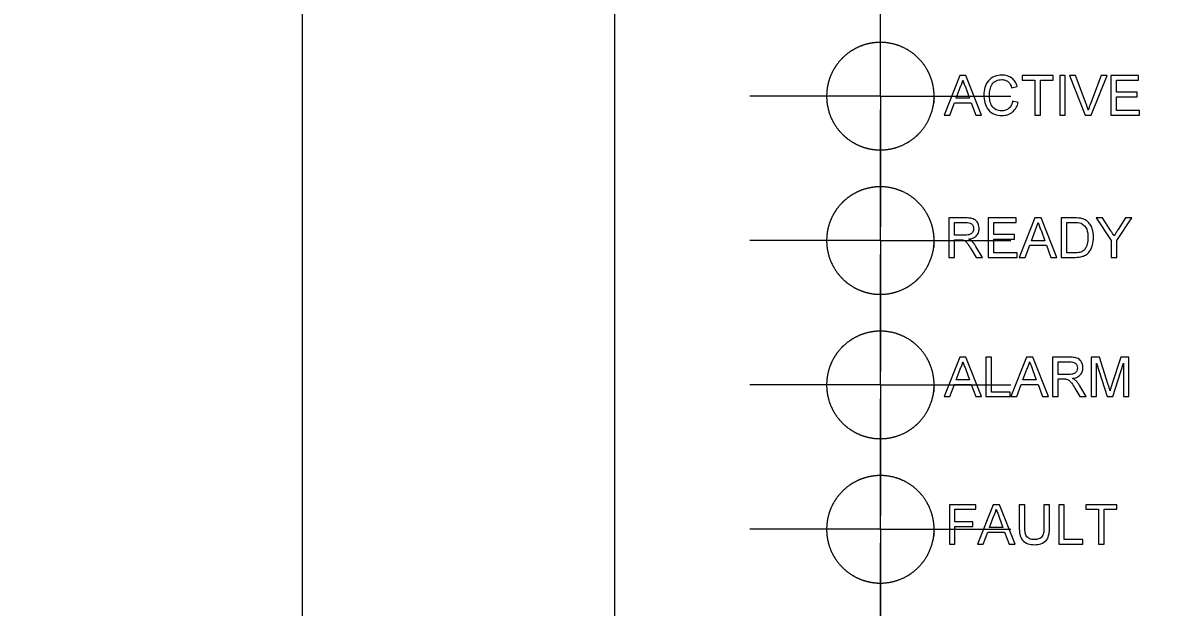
# Model space of a CAD drawing. Header units: millimetres. Extents: x -568 to 210, y 0 to 297.
# Drawn here: x 57.74 to 94.7, y 214.73 to 233.76 of the extents above; entities that cross this region are included whole.
import ezdxf

# ---------------------------------------------------------------- set-up
doc = ezdxf.new("R2010")
doc.units = ezdxf.units.MM
doc.styles.add('SLDTEXTSTYLE2', font='TXT', dxfattribs={"width": 0.605})
doc.dimstyles.new('SLDDIMSTYLE2', dxfattribs={"dimtxt": 2.568319, "dimasz": 3.5, "dimexe": 0, "dimexo": 0.0625, "dimgap": 0.64208, "dimtad": 2, "dimrnd": 1e-09, "dimzin": 12, "dimdsep": 46, "dimtxsty": 'SLDTEXTSTYLE2', "dimsah": 1, "dimcen": 0.09, "dimadec": 0, "dimazin": 0, "dimtfac": 1, "dimtofl": 0, "dimtmove": 0, "dimatfit": 3, "dimfxl": 1, "dimtolj": 1, "dimtzin": 12, "dimarcsym": 0})
doc.dimstyles.new('SLDDIMSTYLE4', dxfattribs={"dimtxt": 2.568319, "dimasz": 3.5, "dimexe": 0, "dimexo": 0.0625, "dimgap": 0.64208, "dimtad": 2, "dimrnd": 1e-09, "dimzin": 12, "dimdsep": 46, "dimtxsty": 'SLDTEXTSTYLE2', "dimblk1": 'NONE', "dimblk2": 'NONE', "dimsah": 1, "dimcen": 0.09, "dimadec": 0, "dimazin": 0, "dimtfac": 1, "dimtofl": 0, "dimtmove": 0, "dimatfit": 3, "dimldrblk": 'NONE', "dimfxl": 1, "dimtolj": 1, "dimtzin": 12, "dimarcsym": 0})

# ---------------------------------------------------------------- blocks, each defined once
blk = doc.blocks.new('*D5')
at = {"color": 7, "linetype": 'Continuous', "lineweight": 0}
for p, q in [((78.506, 255.585), (65.837, 255.585)), ((66.837, 255.585), (66.837, 101.342)), ((79.006, 101.342), (65.837, 101.342))]:
    blk.add_line(p, q, dxfattribs=at)
for points in [[(66.837, 255.585), (66.298, 252.085), (67.375, 252.085)], [(66.837, 101.342), (67.375, 104.842), (66.298, 104.842)]]:
    blk.add_solid(points, dxfattribs=at)
at = {"color": 7, "linetype": 'Continuous', "lineweight": 0, "insert": (63.426, 179.366), "char_height": 2.6458, "attachment_point": 1, "rotation": 90, "style": 'SLDTEXTSTYLE2'}
blk.add_mtext('154.24', dxfattribs=at)
blk = doc.blocks.new('SW_CENTERMARKSYMBOL_23')
at = {"color": 0, "linetype": 'Continuous', "lineweight": 0}
for p, q in [((0, 2.5), (0, 4.25)), ((0, 0), (0, 2.5)), ((-2.5, 0), (-4.25, 0)), ((0, 0), (-2.5, 0)), ((0, 0), (0, -2.5)), ((0, 0), (2.5, 0)), ((2.5, 0), (4.25, 0)), ((0, -2.5), (0, -4.25))]:
    blk.add_line(p, q, dxfattribs=at)
blk = doc.blocks.new('SW_CENTERMARKSYMBOL_24')
at = {"color": 0, "linetype": 'Continuous', "lineweight": 0}
for p, q in [((0, 2.5), (0, 4.25)), ((0, 0), (0, 2.5)), ((-2.5, 0), (-4.25, 0)), ((0, 0), (-2.5, 0)), ((0, 0), (0, -2.5)), ((0, 0), (2.5, 0)), ((2.5, 0), (4.25, 0)), ((0, -2.5), (0, -4.25))]:
    blk.add_line(p, q, dxfattribs=at)
blk = doc.blocks.new('SW_CENTERMARKSYMBOL_25')
at = {"color": 0, "linetype": 'Continuous', "lineweight": 0}
for p, q in [((0, 2.5), (0, 4.25)), ((0, 0), (0, 2.5)), ((-2.5, 0), (-4.25, 0)), ((0, 0), (-2.5, 0)), ((0, 0), (0, -2.5)), ((0, 0), (2.5, 0)), ((2.5, 0), (4.25, 0)), ((0, -2.5), (0, -4.25))]:
    blk.add_line(p, q, dxfattribs=at)
blk = doc.blocks.new('SW_CENTERMARKSYMBOL_26')
at = {"color": 0, "linetype": 'Continuous', "lineweight": 0}
for p, q in [((0, 2.5), (0, 4.25)), ((0, 0), (0, 2.5)), ((-2.5, 0), (-4.25, 0)), ((0, 0), (-2.5, 0)), ((0, 0), (0, -2.5)), ((0, 0), (2.5, 0)), ((2.5, 0), (4.25, 0)), ((0, -2.5), (0, -4.25))]:
    blk.add_line(p, q, dxfattribs=at)
blk = doc.blocks.new('SW_CENTERMARKSYMBOL_27')
at = {"color": 0, "linetype": 'Continuous', "lineweight": 0}
for p, q in [((0, 2.5), (0, 4.25)), ((0, 0), (0, 2.5)), ((-2.5, 0), (-4.25, 0)), ((0, 0), (-2.5, 0)), ((0, 0), (0, -2.5)), ((0, 0), (2.5, 0)), ((2.5, 0), (4.25, 0)), ((0, -2.5), (0, -4.25))]:
    blk.add_line(p, q, dxfattribs=at)
blk = doc.blocks.new('*D37')
at = {"color": 7, "linetype": 'Continuous', "lineweight": 0, "attachment_point": 1, "rotation": 353.1961, "style": 'SLDTEXTSTYLE2'}
for s, insert, char_height in [('R', (122.812, 157.195), 2.646), ('719.48', (125.34, 156.894), 2.6458)]:
    blk.add_mtext(s, dxfattribs=dict(at, insert=insert, char_height=char_height))
blk = doc.blocks.new('_NONE')

msp = doc.modelspace()

# ---------------------------------------------------------------- linework, layer by layer
at = {"color": 7, "linetype": 'Continuous', "lineweight": 15}
for p, q in [((77.006, 236.185), (77.006, 104.291)), ((88.238, 232.035), (87.728, 230.751)), ((88.442, 232.035), (88.238, 232.035)), ((88.952, 230.751), (88.442, 232.035)), ((90.275, 232.035), (90.275, 231.887)), ((91.279, 232.035), (90.275, 232.035)), ((90.275, 231.887), (90.686, 231.887)), ((90.686, 231.887), (90.686, 230.751)), ((90.867, 231.887), (91.279, 231.887)), ((90.867, 230.751), (90.867, 231.887)), ((91.279, 231.887), (91.279, 232.035)), ((91.674, 232.035), (91.493, 232.035)), ((91.493, 232.035), (91.493, 230.751)), ((91.674, 230.751), (91.674, 232.035)), ((91.807, 232.035), (92.325, 230.751)), ((92.003, 232.035), (91.807, 232.035)), ((92.353, 231.115), (92.003, 232.035)), ((92.843, 232.035), (92.493, 231.115)), ((92.521, 230.751), (93.039, 232.035)), ((93.039, 232.035), (92.843, 232.035)), ((93.156, 232.035), (93.156, 230.751)), ((94.061, 232.035), (93.156, 232.035)), ((93.337, 231.887), (94.061, 231.887)), ((93.337, 231.492), (93.337, 231.887)), ((94.061, 231.887), (94.061, 232.035)), ((88.121, 231.294), (88.252, 231.65)), ((88.434, 231.632), (88.559, 231.294)), ((89.929, 231.639), (90.11, 231.678)), ((94.012, 231.492), (93.337, 231.492)), ((94.012, 231.344), (94.012, 231.492)), ((87.92, 230.751), (88.066, 231.146)), ((88.066, 231.146), (88.614, 231.146)), ((88.559, 231.294), (88.121, 231.294)), ((88.614, 231.146), (88.76, 230.751)), ((90.143, 231.162), (89.962, 231.204)), ((93.337, 231.344), (94.012, 231.344)), ((93.337, 230.899), (93.337, 231.344)), ((87.728, 230.751), (87.92, 230.751)), ((88.76, 230.751), (88.952, 230.751)), ((90.686, 230.751), (90.867, 230.751)), ((91.493, 230.751), (91.674, 230.751)), ((92.325, 230.751), (92.521, 230.751)), ((93.156, 230.751), (94.094, 230.751)), ((94.094, 230.899), (93.337, 230.899)), ((94.094, 230.751), (94.094, 230.899)), ((87.884, 227.401), (87.884, 226.117)), ((88.442, 227.401), (87.884, 227.401)), ((90.074, 227.401), (89.169, 227.401)), ((89.169, 227.401), (89.169, 226.117)), ((90.074, 227.253), (90.074, 227.401)), ((90.688, 227.401), (90.178, 226.117)), ((90.892, 227.401), (90.688, 227.401)), ((91.402, 226.117), (90.892, 227.401)), ((91.539, 227.401), (91.539, 226.117)), ((91.979, 227.401), (91.539, 227.401)), ((92.891, 227.401), (92.677, 227.401)), ((92.677, 227.401), (93.171, 226.661)), ((93.14, 227.008), (92.891, 227.401)), ((93.352, 226.661), (93.846, 227.401)), ((93.632, 227.401), (93.393, 227.023)), ((93.846, 227.401), (93.632, 227.401)), ((88.066, 227.253), (88.448, 227.253)), ((88.066, 226.841), (88.066, 227.253)), ((89.35, 227.253), (90.074, 227.253)), ((89.35, 226.858), (89.35, 227.253)), ((90.571, 226.66), (90.703, 227.016)), ((90.885, 226.998), (91.009, 226.66)), ((91.721, 227.253), (91.981, 227.253)), ((91.721, 226.265), (91.721, 227.253)), ((88.41, 226.841), (88.066, 226.841)), ((88.066, 226.693), (88.251, 226.693)), ((88.066, 226.117), (88.066, 226.693)), ((90.025, 226.858), (89.35, 226.858)), ((89.35, 226.709), (90.025, 226.709)), ((89.35, 226.265), (89.35, 226.709)), ((90.025, 226.709), (90.025, 226.858)), ((91.009, 226.66), (90.571, 226.66)), ((93.171, 226.661), (93.171, 226.117)), ((93.352, 226.117), (93.352, 226.661)), ((88.61, 226.388), (88.77, 226.117)), ((88.978, 226.117), (88.767, 226.471)), ((90.107, 226.265), (89.35, 226.265)), ((90.107, 226.117), (90.107, 226.265)), ((90.37, 226.117), (90.517, 226.512)), ((90.517, 226.512), (91.064, 226.512)), ((91.064, 226.512), (91.21, 226.117)), ((91.985, 226.265), (91.721, 226.265)), ((87.884, 226.117), (88.066, 226.117)), ((88.77, 226.117), (88.978, 226.117)), ((89.169, 226.117), (90.107, 226.117)), ((90.178, 226.117), (90.37, 226.117)), ((91.21, 226.117), (91.402, 226.117)), ((91.539, 226.117), (91.999, 226.117)), ((93.171, 226.117), (93.352, 226.117)), ((88.238, 222.868), (87.728, 221.584)), ((88.442, 222.868), (88.238, 222.868)), ((88.952, 221.584), (88.442, 222.868)), ((89.27, 222.868), (89.089, 222.868)), ((89.089, 222.868), (89.089, 221.584)), ((89.27, 221.732), (89.27, 222.868)), ((90.411, 222.868), (89.901, 221.584)), ((90.615, 222.868), (90.411, 222.868)), ((91.125, 221.584), (90.615, 222.868)), ((91.262, 222.868), (91.262, 221.584)), ((91.82, 222.868), (91.262, 222.868)), ((91.443, 222.72), (91.826, 222.72)), ((91.443, 222.308), (91.443, 222.72)), ((92.514, 222.868), (92.514, 221.584)), ((92.786, 222.868), (92.514, 222.868)), ((92.695, 222.67), (93.035, 221.584)), ((92.695, 221.584), (92.695, 222.67)), ((93.073, 221.967), (92.786, 222.868)), ((93.478, 222.868), (93.194, 221.982)), ((93.225, 221.584), (93.567, 222.67)), ((93.748, 222.868), (93.478, 222.868)), ((93.567, 222.67), (93.567, 221.584)), ((93.748, 221.584), (93.748, 222.868)), ((88.121, 222.127), (88.252, 222.482)), ((88.434, 222.464), (88.559, 222.127)), ((90.294, 222.127), (90.426, 222.482)), ((90.608, 222.464), (90.732, 222.127)), ((91.787, 222.308), (91.443, 222.308)), ((91.443, 222.16), (91.629, 222.16)), ((91.443, 221.584), (91.443, 222.16)), ((87.92, 221.584), (88.066, 221.979)), ((88.066, 221.979), (88.614, 221.979)), ((88.559, 222.127), (88.121, 222.127)), ((88.614, 221.979), (88.76, 221.584)), ((90.093, 221.584), (90.24, 221.979)), ((90.24, 221.979), (90.787, 221.979)), ((90.732, 222.127), (90.294, 222.127)), ((90.787, 221.979), (90.933, 221.584)), ((91.988, 221.855), (92.148, 221.584)), ((92.355, 221.584), (92.145, 221.938)), ((87.728, 221.584), (87.92, 221.584)), ((88.76, 221.584), (88.952, 221.584)), ((89.089, 221.584), (89.879, 221.584)), ((89.879, 221.732), (89.27, 221.732)), ((89.879, 221.584), (89.879, 221.732)), ((89.901, 221.584), (90.093, 221.584)), ((90.933, 221.584), (91.125, 221.584)), ((91.262, 221.584), (91.443, 221.584)), ((92.148, 221.584), (92.355, 221.584)), ((92.514, 221.584), (92.695, 221.584)), ((93.035, 221.584), (93.225, 221.584)), ((93.567, 221.584), (93.748, 221.584)), ((88.76, 218.065), (87.904, 218.065)), ((87.904, 218.065), (87.904, 216.781)), ((88.085, 217.917), (88.76, 217.917)), ((88.085, 217.505), (88.085, 217.917)), ((88.76, 217.917), (88.76, 218.065)), ((89.325, 218.065), (88.815, 216.781)), ((89.529, 218.065), (89.325, 218.065)), ((90.039, 216.781), (89.529, 218.065)), ((90.176, 218.065), (90.176, 217.326)), ((90.357, 218.065), (90.176, 218.065)), ((90.357, 217.335), (90.357, 218.065)), ((91.164, 218.065), (90.982, 218.065)), ((90.982, 218.065), (90.982, 217.335)), ((91.164, 217.326), (91.164, 218.065)), ((91.46, 218.065), (91.46, 216.781)), ((91.641, 218.065), (91.46, 218.065)), ((91.641, 216.929), (91.641, 218.065)), ((92.349, 218.065), (92.349, 217.917)), ((93.353, 218.065), (92.349, 218.065)), ((92.349, 217.917), (92.761, 217.917)), ((92.761, 217.917), (92.761, 216.781)), ((92.942, 217.917), (93.353, 217.917)), ((92.942, 216.781), (92.942, 217.917)), ((93.353, 217.917), (93.353, 218.065)), ((88.661, 217.505), (88.085, 217.505)), ((88.085, 217.357), (88.661, 217.357)), ((88.085, 216.781), (88.085, 217.357)), ((88.661, 217.357), (88.661, 217.505)), ((89.208, 217.324), (89.339, 217.68)), ((89.521, 217.662), (89.646, 217.324)), ((89.007, 216.781), (89.153, 217.176)), ((89.153, 217.176), (89.7, 217.176)), ((89.646, 217.324), (89.208, 217.324)), ((89.7, 217.176), (89.847, 216.781)), ((87.904, 216.781), (88.085, 216.781)), ((88.815, 216.781), (89.007, 216.781)), ((89.847, 216.781), (90.039, 216.781)), ((91.46, 216.781), (92.25, 216.781)), ((92.25, 216.929), (91.641, 216.929)), ((92.25, 216.781), (92.25, 216.929)), ((92.761, 216.781), (92.942, 216.781))]:
    msp.add_line(p, q, dxfattribs=at)
for points, knots in [([(87.406, 231.133), (87.406, 231.48), (87.394, 231.594), (87.35, 231.818), (87.316, 231.929), (87.228, 232.141), (87.175, 232.241), (87.048, 232.431), (86.974, 232.521), (86.731, 232.764), (86.536, 232.894), (86.115, 233.069), (85.885, 233.115), (85.542, 233.115), (85.427, 233.103), (85.202, 233.059), (85.093, 233.026), (84.881, 232.938), (84.779, 232.883), (84.589, 232.757), (84.501, 232.684), (84.337, 232.521), (84.265, 232.433), (84.138, 232.243), (84.083, 232.141), (83.995, 231.929), (83.962, 231.82), (83.917, 231.595), (83.906, 231.479), (83.906, 231.137), (83.951, 230.907), (84.126, 230.485), (84.256, 230.29), (84.498, 230.048), (84.588, 229.974), (84.778, 229.846), (84.878, 229.793), (85.09, 229.705), (85.201, 229.671), (85.425, 229.626), (85.538, 229.615), (85.885, 229.614), (86.112, 229.66), (86.43, 229.791), (86.531, 229.845), (86.721, 229.972), (86.811, 230.046), (87.054, 230.288), (87.184, 230.483), (87.359, 230.904), (87.406, 231.133), (87.406, 231.48)], [-0.0625, -0.0625, 0, 0, 0.03125, 0.03125, 0.0625, 0.0625, 0.09375, 0.09375, 0.125, 0.125, 0.1875, 0.1875, 0.25, 0.25, 0.28125, 0.28125, 0.3125, 0.3125, 0.34375, 0.34375, 0.375, 0.375, 0.40625, 0.40625, 0.4375, 0.4375, 0.46875, 0.46875, 0.5, 0.5, 0.5625, 0.5625, 0.625, 0.625, 0.65625, 0.65625, 0.6875, 0.6875, 0.71875, 0.71875, 0.75, 0.75, 0.8125, 0.8125, 0.84375, 0.84375, 0.875, 0.875, 0.9375, 0.9375, 1, 1, 1.03125, 1.03125]), ([(88.252, 231.65), (88.262, 231.669), (88.271, 231.688), (88.28, 231.707), (88.289, 231.726), (88.297, 231.746), (88.304, 231.766), (88.319, 231.805), (88.33, 231.846), (88.34, 231.887)], [0, 0, 0, 0, 0.0000634621, 0.0000634621, 0.0000634621, 0.000126978, 0.000126978, 0.000126978, 0.0002537667, 0.0002537667, 0.0002537667, 0.0002537667]), ([(88.34, 231.887), (88.348, 231.866), (88.356, 231.844), (88.364, 231.823), (88.372, 231.802), (88.379, 231.781), (88.387, 231.759), (88.403, 231.717), (88.419, 231.674), (88.434, 231.632)], [0, 0, 0, 0, 0.0000680315, 0.0000680315, 0.0000680315, 0.0001360591, 0.0001360591, 0.0001360591, 0.0002720901, 0.0002720901, 0.0002720901, 0.0002720901]), ([(89.615, 232.052), (89.532, 232.05), (89.452, 232.037), (89.298, 231.974), (89.228, 231.926), (89.12, 231.801), (89.081, 231.726), (89.033, 231.569), (89.025, 231.485), (89.023, 231.403)], [0, 0, 0, 0, 0.25, 0.25, 0.5, 0.5, 0.75, 0.75, 1, 1, 1, 1]), ([(89.204, 231.403), (89.206, 231.464), (89.211, 231.524), (89.238, 231.642), (89.258, 231.7), (89.328, 231.801), (89.375, 231.841), (89.484, 231.893), (89.545, 231.903), (89.606, 231.903)], [0, 0, 0, 0, 0.25, 0.25, 0.5, 0.5, 0.75, 0.75, 1, 1, 1, 1]), ([(89.606, 231.903), (89.644, 231.903), (89.681, 231.899), (89.753, 231.876), (89.787, 231.858), (89.873, 231.783), (89.906, 231.712), (89.929, 231.639)], [0, 0, 0, 0, 0.25, 0.25, 0.5, 0.5, 1, 1, 1, 1]), ([(90.11, 231.678), (90.094, 231.732), (90.073, 231.784), (90.014, 231.878), (89.975, 231.92), (89.886, 231.988), (89.835, 232.013), (89.728, 232.045), (89.671, 232.051), (89.615, 232.052)], [0, 0, 0, 0, 0.25, 0.25, 0.5, 0.5, 0.75, 0.75, 1, 1, 1, 1]), ([(89.023, 231.403), (89.024, 231.318), (89.034, 231.234), (89.081, 231.072), (89.116, 230.993), (89.221, 230.859), (89.29, 230.806), (89.448, 230.745), (89.534, 230.736), (89.619, 230.735)], [0, 0, 0, 0, 0.25, 0.25, 0.5, 0.5, 0.75, 0.75, 1, 1, 1, 1]), ([(89.602, 230.883), (89.54, 230.884), (89.479, 230.897), (89.369, 230.952), (89.321, 230.994), (89.255, 231.098), (89.235, 231.158), (89.21, 231.279), (89.206, 231.341), (89.204, 231.403)], [0, 0, 0, 0, 0.25, 0.25, 0.5, 0.5, 0.75, 0.75, 1, 1, 1, 1]), ([(89.962, 231.204), (89.952, 231.161), (89.939, 231.119), (89.902, 231.04), (89.876, 231.003), (89.812, 230.943), (89.774, 230.92), (89.69, 230.889), (89.646, 230.884), (89.602, 230.883)], [0, 0, 0, 0, 0.25, 0.25, 0.5, 0.5, 0.75, 0.75, 1, 1, 1, 1]), ([(89.619, 230.735), (89.68, 230.736), (89.741, 230.742), (89.858, 230.78), (89.913, 230.81), (90.008, 230.889), (90.047, 230.938), (90.107, 231.045), (90.127, 231.103), (90.143, 231.162)], [0, 0, 0, 0, 0.25, 0.25, 0.5, 0.5, 0.75, 0.75, 1, 1, 1, 1]), ([(92.423, 230.907), (92.418, 230.925), (92.413, 230.942), (92.407, 230.96), (92.402, 230.977), (92.396, 230.995), (92.39, 231.012), (92.378, 231.046), (92.365, 231.081), (92.353, 231.115)], [0, 0, 0, 0, 0.0000547703, 0.0000547703, 0.0000547703, 0.0001095465, 0.0001095465, 0.0001095465, 0.0002190706, 0.0002190706, 0.0002190706, 0.0002190706]), ([(92.493, 231.115), (92.486, 231.098), (92.48, 231.081), (92.474, 231.063), (92.468, 231.046), (92.462, 231.029), (92.456, 231.012), (92.444, 230.977), (92.434, 230.942), (92.423, 230.907)], [0, 0, 0, 0, 0.000054714, 0.000054714, 0.000054714, 0.000109433, 0.000109433, 0.000109433, 0.000218824, 0.000218824, 0.000218824, 0.000218824]), ([(87.406, 226.433), (87.406, 226.78), (87.394, 226.894), (87.35, 227.118), (87.316, 227.229), (87.228, 227.441), (87.175, 227.541), (87.048, 227.731), (86.974, 227.821), (86.732, 228.064), (86.536, 228.194), (86.115, 228.369), (85.885, 228.415), (85.542, 228.415), (85.426, 228.403), (85.202, 228.359), (85.093, 228.326), (84.881, 228.238), (84.779, 228.183), (84.589, 228.057), (84.5, 227.984), (84.337, 227.821), (84.264, 227.732), (84.138, 227.543), (84.083, 227.441), (83.995, 227.229), (83.962, 227.12), (83.917, 226.895), (83.906, 226.779), (83.906, 226.437), (83.951, 226.207), (84.126, 225.785), (84.256, 225.59), (84.498, 225.348), (84.587, 225.274), (84.778, 225.146), (84.878, 225.093), (85.09, 225.005), (85.201, 224.971), (85.425, 224.926), (85.538, 224.915), (85.885, 224.914), (86.112, 224.96), (86.43, 225.091), (86.531, 225.145), (86.721, 225.272), (86.811, 225.346), (87.054, 225.588), (87.184, 225.783), (87.359, 226.204), (87.406, 226.433), (87.406, 226.78)], [-0.0625, -0.0625, 0, 0, 0.03125, 0.03125, 0.0625, 0.0625, 0.09375, 0.09375, 0.125, 0.125, 0.1875, 0.1875, 0.25, 0.25, 0.28125, 0.28125, 0.3125, 0.3125, 0.34375, 0.34375, 0.375, 0.375, 0.40625, 0.40625, 0.4375, 0.4375, 0.46875, 0.46875, 0.5, 0.5, 0.5625, 0.5625, 0.625, 0.625, 0.65625, 0.65625, 0.6875, 0.6875, 0.71875, 0.71875, 0.75, 0.75, 0.8125, 0.8125, 0.84375, 0.84375, 0.875, 0.875, 0.9375, 0.9375, 1, 1, 1.03125, 1.03125]), ([(88.872, 227.055), (88.871, 227.108), (88.862, 227.16), (88.82, 227.257), (88.788, 227.302), (88.704, 227.365), (88.651, 227.381), (88.547, 227.399), (88.495, 227.4), (88.442, 227.401)], [0, 0, 0, 0, 0.25, 0.25, 0.5, 0.5, 0.75, 0.75, 1, 1, 1, 1]), ([(92.205, 227.382), (92.187, 227.386), (92.168, 227.39), (92.149, 227.392), (92.13, 227.395), (92.111, 227.396), (92.092, 227.398), (92.054, 227.4), (92.016, 227.401), (91.979, 227.401)], [0, 0, 0, 0, 0.000057111, 0.000057111, 0.000057111, 0.0001141291, 0.0001141291, 0.0001141291, 0.0002279066, 0.0002279066, 0.0002279066, 0.0002279066]), ([(92.392, 227.291), (92.365, 227.312), (92.336, 227.333), (92.273, 227.363), (92.239, 227.373), (92.205, 227.382)], [0, 0, 0, 0, 0.5, 0.5, 1, 1, 1, 1]), ([(88.691, 227.051), (88.69, 227.017), (88.684, 226.984), (88.655, 226.923), (88.633, 226.897), (88.576, 226.861), (88.543, 226.852), (88.476, 226.843), (88.443, 226.842), (88.41, 226.841)], [0, 0, 0, 0, 0.25, 0.25, 0.5, 0.5, 0.75, 0.75, 1, 1, 1, 1]), ([(88.448, 227.253), (88.508, 227.252), (88.571, 227.245), (88.643, 227.19), (88.661, 227.165), (88.686, 227.111), (88.69, 227.081), (88.691, 227.051)], [0, 0, 0, 0, 0.5, 0.5, 0.75, 0.75, 1, 1, 1, 1]), ([(88.532, 226.709), (88.576, 226.717), (88.619, 226.725), (88.701, 226.758), (88.742, 226.781), (88.806, 226.843), (88.832, 226.881), (88.865, 226.964), (88.871, 227.009), (88.872, 227.055)], [0, 0, 0, 0, 0.25, 0.25, 0.5, 0.5, 0.75, 0.75, 1, 1, 1, 1]), ([(90.703, 227.016), (90.712, 227.034), (90.722, 227.053), (90.73, 227.073), (90.739, 227.092), (90.747, 227.112), (90.754, 227.131), (90.769, 227.171), (90.78, 227.212), (90.79, 227.253)], [0, 0, 0, 0, 0.0000634621, 0.0000634621, 0.0000634621, 0.000126978, 0.000126978, 0.000126978, 0.0002537801, 0.0002537801, 0.0002537801, 0.0002537801]), ([(90.79, 227.253), (90.798, 227.231), (90.806, 227.21), (90.814, 227.189), (90.822, 227.168), (90.83, 227.146), (90.837, 227.125), (90.853, 227.083), (90.869, 227.04), (90.885, 226.998)], [0, 0, 0, 0, 0.0000680315, 0.0000680315, 0.0000680315, 0.0001360591, 0.0001360591, 0.0001360591, 0.0002721045, 0.0002721045, 0.0002721045, 0.0002721045]), ([(92.193, 227.226), (92.276, 227.19), (92.338, 227.116), (92.405, 226.95), (92.411, 226.858), (92.412, 226.769)], [0, 0, 0, 0, 0.5, 0.5, 1, 1, 1, 1]), ([(92.593, 226.766), (92.592, 226.863), (92.581, 226.961), (92.535, 227.096), (92.514, 227.141), (92.461, 227.223), (92.429, 227.258), (92.392, 227.291)], [0, 0, 0, 0, 0.5, 0.5, 0.75, 0.75, 1, 1, 1, 1]), ([(93.262, 226.817), (93.242, 226.849), (93.222, 226.881), (93.201, 226.913), (93.191, 226.929), (93.181, 226.945), (93.171, 226.961), (93.161, 226.976), (93.151, 226.992), (93.14, 227.008)], [0, 0, 0, 0, 0.0001132251, 0.0001132251, 0.0001132251, 0.000169838, 0.000169838, 0.000169838, 0.0002264509, 0.0002264509, 0.0002264509, 0.0002264509]), ([(93.393, 227.023), (93.371, 226.989), (93.349, 226.954), (93.327, 226.92), (93.316, 226.903), (93.306, 226.886), (93.295, 226.869), (93.284, 226.851), (93.273, 226.834), (93.262, 226.817)], [0, 0, 0, 0, 0.0001218969, 0.0001218969, 0.0001218969, 0.0001828456, 0.0001828456, 0.0001828456, 0.0002437946, 0.0002437946, 0.0002437946, 0.0002437946]), ([(88.251, 226.693), (88.259, 226.693), (88.266, 226.693), (88.273, 226.693), (88.281, 226.693), (88.288, 226.692), (88.296, 226.692), (88.311, 226.691), (88.326, 226.69), (88.34, 226.687)], [0, 0, 0, 0, 0.00002242502, 0.00002242502, 0.00002242502, 0.00004485882, 0.00004485882, 0.00004485882, 0.00008961254, 0.00008961254, 0.00008961254, 0.00008961254]), ([(88.34, 226.687), (88.373, 226.677), (88.404, 226.662), (88.458, 226.617), (88.478, 226.589), (88.539, 226.506), (88.574, 226.447), (88.61, 226.388)], [0, 0, 0, 0, 0.25, 0.25, 0.5, 0.5, 1, 1, 1, 1]), ([(88.632, 226.646), (88.624, 226.653), (88.616, 226.659), (88.608, 226.665), (88.601, 226.671), (88.592, 226.676), (88.584, 226.681), (88.567, 226.692), (88.549, 226.701), (88.532, 226.709)], [0, 0, 0, 0, 0.0000297032, 0.0000297032, 0.0000297032, 0.0000594422, 0.0000594422, 0.0000594422, 0.0001185907, 0.0001185907, 0.0001185907, 0.0001185907]), ([(88.767, 226.471), (88.757, 226.487), (88.748, 226.503), (88.738, 226.518), (88.727, 226.534), (88.717, 226.549), (88.705, 226.564), (88.683, 226.593), (88.658, 226.62), (88.632, 226.646)], [0, 0, 0, 0, 0.0000555663, 0.0000555663, 0.0000555663, 0.0001111879, 0.0001111879, 0.0001111879, 0.0002221809, 0.0002221809, 0.0002221809, 0.0002221809]), ([(91.999, 226.117), (92.083, 226.118), (92.167, 226.125), (92.287, 226.164), (92.326, 226.181), (92.395, 226.23), (92.425, 226.26), (92.505, 226.358), (92.539, 226.436), (92.585, 226.599), (92.592, 226.682), (92.593, 226.766)], [0, 0, 0, 0, 0.25, 0.25, 0.375, 0.375, 0.5, 0.5, 0.75, 0.75, 1, 1, 1, 1]), ([(92.412, 226.769), (92.411, 226.695), (92.407, 226.621), (92.379, 226.514), (92.367, 226.479), (92.334, 226.414), (92.313, 226.383), (92.289, 226.356)], [0, 0, 0, 0, 0.5, 0.5, 0.75, 0.75, 1, 1, 1, 1]), ([(92.289, 226.356), (92.249, 226.318), (92.199, 226.292), (92.094, 226.268), (92.04, 226.266), (91.985, 226.265)], [0, 0, 0, 0, 0.5, 0.5, 1, 1, 1, 1]), ([(87.406, 221.733), (87.406, 222.08), (87.394, 222.194), (87.35, 222.418), (87.316, 222.529), (87.228, 222.741), (87.175, 222.841), (87.048, 223.031), (86.974, 223.121), (86.732, 223.364), (86.536, 223.494), (86.115, 223.669), (85.885, 223.715), (85.542, 223.715), (85.426, 223.703), (85.202, 223.659), (85.093, 223.626), (84.881, 223.538), (84.779, 223.483), (84.589, 223.357), (84.5, 223.284), (84.337, 223.121), (84.264, 223.032), (84.138, 222.843), (84.083, 222.741), (83.995, 222.529), (83.962, 222.42), (83.917, 222.195), (83.906, 222.079), (83.906, 221.737), (83.951, 221.507), (84.125, 221.085), (84.256, 220.89), (84.498, 220.648), (84.587, 220.574), (84.778, 220.446), (84.878, 220.393), (85.09, 220.305), (85.201, 220.271), (85.425, 220.226), (85.538, 220.215), (85.885, 220.214), (86.112, 220.26), (86.43, 220.391), (86.531, 220.445), (86.721, 220.572), (86.811, 220.646), (87.054, 220.888), (87.184, 221.083), (87.359, 221.504), (87.406, 221.733), (87.406, 222.08)], [-0.0625, -0.0625, 0, 0, 0.03125, 0.03125, 0.0625, 0.0625, 0.09375, 0.09375, 0.125, 0.125, 0.1875, 0.1875, 0.25, 0.25, 0.28125, 0.28125, 0.3125, 0.3125, 0.34375, 0.34375, 0.375, 0.375, 0.40625, 0.40625, 0.4375, 0.4375, 0.46875, 0.46875, 0.5, 0.5, 0.5625, 0.5625, 0.625, 0.625, 0.65625, 0.65625, 0.6875, 0.6875, 0.71875, 0.71875, 0.75, 0.75, 0.8125, 0.8125, 0.84375, 0.84375, 0.875, 0.875, 0.9375, 0.9375, 1, 1, 1.03125, 1.03125]), ([(88.252, 222.482), (88.262, 222.501), (88.271, 222.52), (88.28, 222.539), (88.289, 222.559), (88.297, 222.578), (88.304, 222.598), (88.319, 222.638), (88.33, 222.679), (88.34, 222.72)], [0, 0, 0, 0, 0.0000634621, 0.0000634621, 0.0000634621, 0.000126978, 0.000126978, 0.000126978, 0.0002538021, 0.0002538021, 0.0002538021, 0.0002538021]), ([(88.34, 222.72), (88.348, 222.698), (88.356, 222.677), (88.364, 222.656), (88.372, 222.635), (88.379, 222.613), (88.387, 222.592), (88.395, 222.571), (88.403, 222.549), (88.411, 222.528), (88.419, 222.507), (88.427, 222.486), (88.434, 222.464)], [0, 0, 0, 0, 0.0000680338, 0.0000680338, 0.0000680338, 0.0001360637, 0.0001360637, 0.0001360637, 0.000204096, 0.000204096, 0.000204096, 0.0002721283, 0.0002721283, 0.0002721283, 0.0002721283]), ([(90.426, 222.482), (90.435, 222.501), (90.445, 222.52), (90.453, 222.539), (90.462, 222.559), (90.47, 222.578), (90.477, 222.598), (90.492, 222.638), (90.503, 222.679), (90.513, 222.72)], [0, 0, 0, 0, 0.0000634621, 0.0000634621, 0.0000634621, 0.000126978, 0.000126978, 0.000126978, 0.0002538021, 0.0002538021, 0.0002538021, 0.0002538021]), ([(90.513, 222.72), (90.521, 222.698), (90.529, 222.677), (90.537, 222.656), (90.545, 222.635), (90.552, 222.613), (90.56, 222.592), (90.568, 222.571), (90.576, 222.549), (90.584, 222.528), (90.592, 222.507), (90.6, 222.486), (90.608, 222.464)], [0, 0, 0, 0, 0.0000680338, 0.0000680338, 0.0000680338, 0.0001360637, 0.0001360637, 0.0001360637, 0.000204096, 0.000204096, 0.000204096, 0.0002721283, 0.0002721283, 0.0002721283, 0.0002721283]), ([(92.25, 222.521), (92.249, 222.574), (92.24, 222.627), (92.198, 222.724), (92.166, 222.769), (92.082, 222.832), (92.029, 222.848), (91.925, 222.866), (91.872, 222.867), (91.82, 222.868)], [0, 0, 0, 0, 0.25, 0.25, 0.5, 0.5, 0.75, 0.75, 1, 1, 1, 1]), ([(91.826, 222.72), (91.886, 222.719), (91.949, 222.712), (92.02, 222.657), (92.039, 222.632), (92.064, 222.578), (92.068, 222.548), (92.069, 222.518)], [0, 0, 0, 0, 0.5, 0.5, 0.75, 0.75, 1, 1, 1, 1]), ([(91.629, 222.16), (91.636, 222.16), (91.644, 222.16), (91.651, 222.16), (91.659, 222.16), (91.666, 222.159), (91.674, 222.159), (91.689, 222.158), (91.704, 222.157), (91.718, 222.154)], [0, 0, 0, 0, 0.00002242502, 0.00002242502, 0.00002242502, 0.00004485882, 0.00004485882, 0.00004485882, 0.00008961261, 0.00008961261, 0.00008961261, 0.00008961261]), ([(92.069, 222.518), (92.068, 222.484), (92.062, 222.451), (92.033, 222.39), (92.011, 222.363), (91.954, 222.328), (91.921, 222.319), (91.854, 222.31), (91.821, 222.308), (91.787, 222.308)], [0, 0, 0, 0, 0.25, 0.25, 0.5, 0.5, 0.75, 0.75, 1, 1, 1, 1]), ([(91.91, 222.176), (91.954, 222.184), (91.997, 222.192), (92.079, 222.225), (92.12, 222.248), (92.184, 222.309), (92.21, 222.348), (92.243, 222.431), (92.249, 222.476), (92.25, 222.521)], [0, 0, 0, 0, 0.25, 0.25, 0.5, 0.5, 0.75, 0.75, 1, 1, 1, 1]), ([(92.009, 222.113), (92.002, 222.119), (91.994, 222.126), (91.986, 222.132), (91.978, 222.138), (91.97, 222.143), (91.962, 222.148), (91.945, 222.158), (91.927, 222.167), (91.91, 222.176)], [0, 0, 0, 0, 0.0000297032, 0.0000297032, 0.0000297032, 0.0000594422, 0.0000594422, 0.0000594422, 0.0001185942, 0.0001185942, 0.0001185942, 0.0001185942]), ([(91.718, 222.154), (91.751, 222.143), (91.782, 222.129), (91.835, 222.084), (91.856, 222.056), (91.917, 221.973), (91.952, 221.914), (91.988, 221.855)], [0, 0, 0, 0, 0.25, 0.25, 0.5, 0.5, 1, 1, 1, 1]), ([(92.145, 221.938), (92.135, 221.954), (92.126, 221.97), (92.115, 221.985), (92.105, 222.001), (92.095, 222.016), (92.083, 222.031), (92.061, 222.06), (92.036, 222.087), (92.009, 222.113)], [0, 0, 0, 0, 0.0000555663, 0.0000555663, 0.0000555663, 0.0001111879, 0.0001111879, 0.0001111879, 0.0002221953, 0.0002221953, 0.0002221953, 0.0002221953]), ([(93.131, 221.778), (93.122, 221.81), (93.112, 221.841), (93.102, 221.872), (93.098, 221.888), (93.093, 221.904), (93.088, 221.92), (93.083, 221.935), (93.078, 221.951), (93.073, 221.967)], [0, 0, 0, 0, 0.0000986329, 0.0000986329, 0.0000986329, 0.0001479571, 0.0001479571, 0.0001479571, 0.0001972815, 0.0001972815, 0.0001972815, 0.0001972815]), ([(93.194, 221.982), (93.183, 221.948), (93.173, 221.914), (93.162, 221.88), (93.157, 221.863), (93.151, 221.846), (93.146, 221.829), (93.141, 221.812), (93.136, 221.795), (93.131, 221.778)], [0, 0, 0, 0, 0.0001067726, 0.0001067726, 0.0001067726, 0.00016016, 0.00016016, 0.00016016, 0.0002135454, 0.0002135454, 0.0002135454, 0.0002135454]), ([(87.406, 217.033), (87.406, 217.38), (87.394, 217.494), (87.35, 217.718), (87.316, 217.829), (87.228, 218.041), (87.175, 218.141), (87.048, 218.331), (86.974, 218.421), (86.732, 218.664), (86.536, 218.794), (86.115, 218.969), (85.885, 219.015), (85.542, 219.015), (85.426, 219.003), (85.202, 218.959), (85.093, 218.926), (84.881, 218.838), (84.778, 218.783), (84.589, 218.657), (84.5, 218.584), (84.337, 218.421), (84.264, 218.332), (84.138, 218.143), (84.083, 218.041), (83.995, 217.829), (83.962, 217.72), (83.917, 217.495), (83.906, 217.379), (83.906, 217.037), (83.951, 216.807), (84.125, 216.385), (84.256, 216.19), (84.498, 215.948), (84.587, 215.874), (84.778, 215.746), (84.878, 215.693), (85.09, 215.605), (85.201, 215.571), (85.425, 215.526), (85.538, 215.515), (85.885, 215.514), (86.112, 215.56), (86.43, 215.691), (86.531, 215.745), (86.721, 215.872), (86.811, 215.946), (87.054, 216.188), (87.184, 216.383), (87.359, 216.804), (87.406, 217.033), (87.406, 217.38)], [-0.0625, -0.0625, 0, 0, 0.03125, 0.03125, 0.0625, 0.0625, 0.09375, 0.09375, 0.125, 0.125, 0.1875, 0.1875, 0.25, 0.25, 0.28125, 0.28125, 0.3125, 0.3125, 0.34375, 0.34375, 0.375, 0.375, 0.40625, 0.40625, 0.4375, 0.4375, 0.46875, 0.46875, 0.5, 0.5, 0.5625, 0.5625, 0.625, 0.625, 0.65625, 0.65625, 0.6875, 0.6875, 0.71875, 0.71875, 0.75, 0.75, 0.8125, 0.8125, 0.84375, 0.84375, 0.875, 0.875, 0.9375, 0.9375, 1, 1, 1.03125, 1.03125]), ([(89.339, 217.68), (89.348, 217.699), (89.358, 217.718), (89.367, 217.737), (89.375, 217.756), (89.383, 217.776), (89.391, 217.796), (89.405, 217.835), (89.417, 217.876), (89.427, 217.917)], [0, 0, 0, 0, 0.0000634621, 0.0000634621, 0.0000634621, 0.000126978, 0.000126978, 0.000126978, 0.000253835, 0.000253835, 0.000253835, 0.000253835]), ([(89.427, 217.917), (89.434, 217.896), (89.443, 217.875), (89.45, 217.853), (89.458, 217.832), (89.466, 217.811), (89.474, 217.789), (89.482, 217.768), (89.49, 217.747), (89.497, 217.726), (89.505, 217.704), (89.513, 217.683), (89.521, 217.662)], [0, 0, 0, 0, 0.0000680427, 0.0000680427, 0.0000680427, 0.0001360814, 0.0001360814, 0.0001360814, 0.0002041226, 0.0002041226, 0.0002041226, 0.0002721638, 0.0002721638, 0.0002721638, 0.0002721638]), ([(90.176, 217.326), (90.176, 217.254), (90.18, 217.182), (90.207, 217.039), (90.233, 216.968), (90.325, 216.857), (90.39, 216.817), (90.527, 216.772), (90.6, 216.766), (90.673, 216.765)], [0, 0, 0, 0, 0.25, 0.25, 0.5, 0.5, 0.75, 0.75, 1, 1, 1, 1]), ([(90.659, 216.929), (90.61, 216.93), (90.56, 216.936), (90.471, 216.976), (90.432, 217.008), (90.38, 217.092), (90.37, 217.141), (90.359, 217.238), (90.357, 217.286), (90.357, 217.335)], [0, 0, 0, 0, 0.25, 0.25, 0.5, 0.5, 0.75, 0.75, 1, 1, 1, 1]), ([(90.982, 217.335), (90.982, 217.284), (90.98, 217.234), (90.965, 217.133), (90.954, 217.083), (90.901, 216.996), (90.856, 216.966), (90.761, 216.934), (90.709, 216.93), (90.659, 216.929)], [0, 0, 0, 0, 0.25, 0.25, 0.5, 0.5, 0.75, 0.75, 1, 1, 1, 1]), ([(90.673, 216.765), (90.745, 216.765), (90.816, 216.773), (90.953, 216.82), (91.014, 216.862), (91.107, 216.971), (91.132, 217.042), (91.16, 217.183), (91.163, 217.254), (91.164, 217.326)], [0, 0, 0, 0, 0.25, 0.25, 0.5, 0.5, 0.75, 0.75, 1, 1, 1, 1])]:
    msp.add_open_spline(points, degree=3, knots=knots, dxfattribs=at)
msp.add_open_spline([(91.981, 227.253), (92.053, 227.252), (92.125, 227.251), (92.193, 227.226)], degree=3, dxfattribs=at)

# ---------------------------------------------------------------- block references
at = {"color": 7, "linetype": 'Continuous', "lineweight": 0}
for name, p in [('SW_CENTERMARKSYMBOL_27', (85.656, 231.365)), ('SW_CENTERMARKSYMBOL_26', (85.656, 226.665)), ('SW_CENTERMARKSYMBOL_25', (85.656, 221.965)), ('SW_CENTERMARKSYMBOL_24', (85.656, 217.265)), ('SW_CENTERMARKSYMBOL_23', (85.656, 212.565))]:
    msp.add_blockref(name, p, dxfattribs=at)

# ---------------------------------------------------------------- dimensions: what is measured, and where the dimension line sits
dim = msp.add_linear_dim(base=(66.837, 101.342), p1=(79.506, 255.585), p2=(80.006, 101.342), angle=90, dimstyle='SLDDIMSTYLE2', dxfattribs=at)
dim.commit()
dim.dimension.update_dxf_attribs({"geometry": '*D5', "text_midpoint": (66.837, 184.754), "dimtype": 160})
dim = msp.add_radius_dim(center=(-567.918, 236.185), mpoint=(0, 0), dimstyle='SLDDIMSTYLE4', dxfattribs=at)
dim.commit()
dim.dimension.update_dxf_attribs({"geometry": '*D37', "text_midpoint": (128.915, 153.045), "dimtype": 164})

doc.saveas('drawing.dxf')
